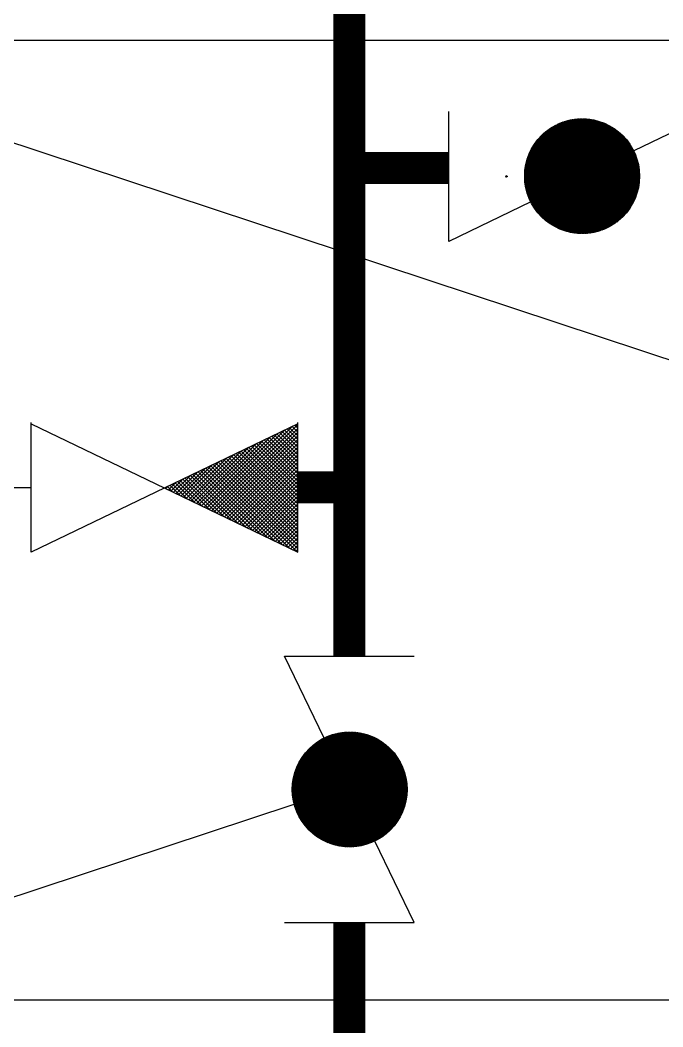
# Model space of a CAD drawing. Extents: x -22909.9 to -22897.8, y -4.7 to 4.1.
# Drawn here: x -22907.7301 to -22907.429, y 0.2019 to 0.6739 of the extents above; entities that cross this region are included whole.
import ezdxf

# ---------------------------------------------------------------- set-up
doc = ezdxf.new("R2010")
doc.units = 0
doc.header["$MEASUREMENT"] = 0
doc.linetypes.add('DASHDOT', pattern=[1, 0.5, -0.25, 0, -0.25])
doc.layers.get('0').update_dxf_attribs({"linetype": 'CONTINUOUS'})
for name, color, linetype in [('CALOR', 1, 'CONTINUOUS'), ('DESCARGA', 5, 'CONTINUOUS'), ('DIB-018', 6, 'CONTINUOUS')]:
    doc.layers.add(name, color=color, linetype=linetype)

# ---------------------------------------------------------------- blocks, each defined once
blk = doc.blocks.new('*X31')
at = {"color": 0}
for p, q in [((-22901.03143, 0.51672), (-22900.99472, 0.55343)), ((-22901.03024, 0.51615), (-22900.9913, 0.55508)), ((-22901.02905, 0.51557), (-22900.98866, 0.55596)), ((-22901.02786, 0.51499), (-22900.98866, 0.55419)), ((-22901.02667, 0.51442), (-22900.98866, 0.55242)), ((-22900.98866, 0.54536), (-22900.99608, 0.55278)), ((-22900.98866, 0.54713), (-22900.99489, 0.55335)), ((-22900.98866, 0.5489), (-22900.99369, 0.55393)), ((-22900.98866, 0.55067), (-22900.9925, 0.5545)), ((-22900.98866, 0.55243), (-22900.99131, 0.55508)), ((-22900.98866, 0.5542), (-22900.99012, 0.55566)), ((-22900.98866, 0.55597), (-22900.98893, 0.55623)), ((-22901.03501, 0.51845), (-22901.00498, 0.54848)), ((-22901.03382, 0.51787), (-22901.00156, 0.55013)), ((-22901.03263, 0.5173), (-22900.99814, 0.55178)), ((-22901.02547, 0.51384), (-22900.98866, 0.55065)), ((-22901.02428, 0.51327), (-22900.98866, 0.54889)), ((-22900.98866, 0.52945), (-22901.00681, 0.5476)), ((-22900.98866, 0.53122), (-22901.00562, 0.54817)), ((-22900.98866, 0.53299), (-22901.00442, 0.54875)), ((-22900.98866, 0.53476), (-22901.00323, 0.54932)), ((-22900.98866, 0.53652), (-22901.00204, 0.5499)), ((-22900.98866, 0.53829), (-22901.00085, 0.55048)), ((-22900.98866, 0.54006), (-22900.99965, 0.55105)), ((-22900.98866, 0.54183), (-22900.99846, 0.55163)), ((-22900.98866, 0.54359), (-22900.99727, 0.5522)), ((-22901.03859, 0.52017), (-22901.01523, 0.54353)), ((-22901.03739, 0.5196), (-22901.01181, 0.54518)), ((-22901.0362, 0.51902), (-22901.00839, 0.54683)), ((-22901.02309, 0.51269), (-22900.98866, 0.54712)), ((-22901.0219, 0.51212), (-22900.98866, 0.54535)), ((-22901.0207, 0.51154), (-22900.98866, 0.54358)), ((-22900.98866, 0.51531), (-22901.01635, 0.54299)), ((-22900.98866, 0.51708), (-22901.01515, 0.54357)), ((-22900.98866, 0.51885), (-22901.01396, 0.54414)), ((-22900.98866, 0.52061), (-22901.01277, 0.54472)), ((-22900.98866, 0.52238), (-22901.01158, 0.54529)), ((-22900.98866, 0.52415), (-22901.01038, 0.54587)), ((-22900.98866, 0.52592), (-22901.00919, 0.54645)), ((-22900.98866, 0.52768), (-22901.008, 0.54702)), ((-22901.04216, 0.5219), (-22901.02548, 0.53858)), ((-22901.04097, 0.52133), (-22901.02207, 0.54023)), ((-22901.03978, 0.52075), (-22901.01865, 0.54188)), ((-22900.98866, 0.50117), (-22901.02588, 0.53839)), ((-22900.98866, 0.50294), (-22901.02469, 0.53896)), ((-22900.98866, 0.5047), (-22901.0235, 0.53954)), ((-22900.98866, 0.50647), (-22901.02231, 0.54011)), ((-22900.98866, 0.50824), (-22901.02111, 0.54069)), ((-22900.98866, 0.51001), (-22901.01992, 0.54127)), ((-22901.01951, 0.51097), (-22900.98866, 0.54181)), ((-22900.98866, 0.51177), (-22901.01873, 0.54184)), ((-22901.01832, 0.51039), (-22900.98866, 0.54005)), ((-22900.98866, 0.51354), (-22901.01754, 0.54242)), ((-22901.01713, 0.50981), (-22900.98866, 0.53828)), ((-22901.04574, 0.52363), (-22901.03574, 0.53363)), ((-22901.04455, 0.52305), (-22901.03232, 0.53528)), ((-22901.04336, 0.52248), (-22901.0289, 0.53693)), ((-22901.00615, 0.50451), (-22901.03542, 0.53378)), ((-22901.00273, 0.50286), (-22901.03423, 0.53436)), ((-22900.99932, 0.50121), (-22901.03304, 0.53493)), ((-22900.9959, 0.49956), (-22901.03184, 0.53551)), ((-22900.99248, 0.49791), (-22901.03065, 0.53609)), ((-22900.98906, 0.49626), (-22901.02946, 0.53666)), ((-22900.98866, 0.49763), (-22901.02827, 0.53724)), ((-22900.98866, 0.4994), (-22901.02707, 0.53781)), ((-22901.01594, 0.50924), (-22900.98866, 0.53651)), ((-22901.01474, 0.50866), (-22900.98866, 0.53474)), ((-22901.04932, 0.52535), (-22901.04599, 0.52868)), ((-22901.04812, 0.52478), (-22901.04257, 0.53033)), ((-22901.04693, 0.5242), (-22901.03916, 0.53198)), ((-22901.0335, 0.51772), (-22901.04496, 0.52918)), ((-22901.03008, 0.51607), (-22901.04377, 0.52975)), ((-22901.02666, 0.51442), (-22901.04257, 0.53033)), ((-22901.02324, 0.51277), (-22901.04138, 0.53091)), ((-22901.01982, 0.51112), (-22901.04019, 0.53148)), ((-22901.01641, 0.50947), (-22901.039, 0.53206)), ((-22901.01299, 0.50781), (-22901.0378, 0.53263)), ((-22901.00957, 0.50616), (-22901.03661, 0.53321)), ((-22901.01355, 0.50809), (-22900.98866, 0.53298)), ((-22901.01236, 0.50751), (-22900.98866, 0.53121)), ((-22901.01117, 0.50694), (-22900.98866, 0.52944)), ((-22901.05059, 0.52597), (-22901.05092, 0.5263)), ((-22901.05051, 0.52593), (-22901.04941, 0.52703)), ((-22901.04717, 0.52432), (-22901.04973, 0.52688)), ((-22901.04375, 0.52267), (-22901.04853, 0.52745)), ((-22901.04033, 0.52102), (-22901.04734, 0.52803)), ((-22901.03691, 0.51937), (-22901.04615, 0.5286)), ((-22901.00997, 0.50636), (-22900.98866, 0.52767)), ((-22901.00878, 0.50578), (-22900.98866, 0.5259)), ((-22901.00759, 0.50521), (-22900.98866, 0.52414)), ((-22901.0064, 0.50463), (-22900.98866, 0.52237)), ((-22901.00521, 0.50406), (-22900.98866, 0.5206)), ((-22901.00401, 0.50348), (-22900.98866, 0.51883)), ((-22901.00282, 0.50291), (-22900.98866, 0.51707)), ((-22901.00163, 0.50233), (-22900.98866, 0.5153)), ((-22901.00044, 0.50176), (-22900.98866, 0.51353)), ((-22900.99925, 0.50118), (-22900.98866, 0.51176)), ((-22900.99805, 0.5006), (-22900.98866, 0.50999)), ((-22900.99686, 0.50003), (-22900.98866, 0.50823)), ((-22900.99567, 0.49945), (-22900.98866, 0.50646)), ((-22900.99448, 0.49888), (-22900.98866, 0.50469)), ((-22900.99328, 0.4983), (-22900.98866, 0.50292)), ((-22900.99209, 0.49773), (-22900.98866, 0.50116)), ((-22900.9909, 0.49715), (-22900.98866, 0.49939)), ((-22900.98971, 0.49658), (-22900.98866, 0.49762))]:
    blk.add_line(p, q, dxfattribs=at)
blk = doc.blocks.new('*X12')
at = {"color": 0}
for p, q in [((6.9702, 4.30635), (6.9977, 4.33386)), ((6.9702, 4.30653), (6.99753, 4.33386)), ((6.9702, 4.3067), (6.99736, 4.33386)), ((6.9702, 4.30688), (6.99718, 4.33386)), ((6.9702, 4.30705), (6.997, 4.33386)), ((6.9702, 4.30723), (6.99682, 4.33386)), ((6.9702, 4.30741), (6.99665, 4.33386)), ((6.9702, 4.30759), (6.99647, 4.33385)), ((6.97021, 4.30601), (6.99805, 4.33385)), ((6.97021, 4.30618), (6.99788, 4.33385)), ((6.97021, 4.30777), (6.99628, 4.33385)), ((6.97021, 4.30796), (6.9961, 4.33384)), ((6.97022, 4.30584), (6.99822, 4.33384)), ((6.97022, 4.30814), (6.99592, 4.33384)), ((6.97023, 4.30567), (6.99839, 4.33383)), ((6.97023, 4.30833), (6.99573, 4.33383)), ((6.97023, 4.3055), (6.99856, 4.33382)), ((6.97024, 4.30851), (6.99554, 4.33382)), ((6.97024, 4.30533), (6.99872, 4.33381)), ((6.97025, 4.3087), (6.99536, 4.33381)), ((6.97025, 4.30517), (6.99889, 4.3338)), ((6.97026, 4.30889), (6.99517, 4.33379)), ((6.97027, 4.305), (6.99905, 4.33379)), ((6.97028, 4.30484), (6.99922, 4.33378)), ((6.97028, 4.30908), (6.99497, 4.33378)), ((6.97029, 4.30468), (6.99938, 4.33377)), ((6.9703, 4.30928), (6.99478, 4.33376)), ((6.97031, 4.30451), (6.99954, 4.33375)), ((6.97031, 4.30947), (6.99459, 4.33374)), ((6.97032, 4.30435), (6.99971, 4.33374)), ((6.97033, 4.30967), (6.99439, 4.33373)), ((6.97034, 4.30419), (6.99987, 4.33372)), ((6.97035, 4.30403), (7.00003, 4.3337)), ((6.97035, 4.30986), (6.99419, 4.3337)), ((6.97037, 4.30387), (7.00019, 4.33369)), ((6.97038, 4.31006), (6.99399, 4.33368)), ((6.97039, 4.30371), (7.00034, 4.33367)), ((6.9704, 4.31026), (6.99379, 4.33366)), ((6.97041, 4.30356), (7.0005, 4.33365)), ((6.97043, 4.3034), (7.00066, 4.33363)), ((6.97043, 4.31047), (6.99359, 4.33363)), ((6.97045, 4.30324), (7.00081, 4.33361)), ((6.97045, 4.31067), (6.99339, 4.3336)), ((6.97047, 4.30309), (7.00097, 4.33358)), ((6.97048, 4.31088), (6.99318, 4.33357)), ((6.9705, 4.30294), (7.00112, 4.33356)), ((6.97051, 4.31109), (6.99297, 4.33354)), ((6.97052, 4.30278), (7.00127, 4.33354)), ((6.97054, 4.30263), (7.00143, 4.33351)), ((6.97055, 4.3113), (6.99276, 4.33351)), ((6.97057, 4.30248), (7.00158, 4.33349)), ((6.97058, 4.31151), (6.99255, 4.33347)), ((6.9706, 4.30233), (7.00173, 4.33346)), ((6.97062, 4.30218), (7.00188, 4.33344)), ((6.97062, 4.31172), (6.99233, 4.33344)), ((6.97065, 4.30203), (7.00203, 4.33341)), ((6.97066, 4.31194), (6.99212, 4.3334)), ((6.97068, 4.30188), (7.00218, 4.33338)), ((6.9707, 4.31216), (6.9919, 4.33335)), ((6.97071, 4.30173), (7.00233, 4.33335)), ((6.97074, 4.30158), (7.00247, 4.33332)), ((6.97075, 4.31238), (6.99168, 4.33331)), ((6.97077, 4.30144), (7.00262, 4.33329)), ((6.9708, 4.30129), (7.00277, 4.33326)), ((6.9708, 4.3126), (6.99145, 4.33326)), ((6.97083, 4.30115), (7.00291, 4.33323)), ((6.97084, 4.31283), (6.99123, 4.33321)), ((6.97086, 4.301), (7.00305, 4.3332)), ((6.97089, 4.30086), (7.0032, 4.33316)), ((6.9709, 4.31306), (6.991, 4.33316)), ((6.97093, 4.30072), (7.00334, 4.33313)), ((6.97095, 4.31329), (6.99077, 4.3331)), ((6.97096, 4.30057), (7.00348, 4.3331)), ((6.971, 4.30043), (7.00363, 4.33306)), ((6.97101, 4.31353), (6.99053, 4.33305)), ((6.97103, 4.30029), (7.00377, 4.33302)), ((6.97107, 4.30015), (7.00391, 4.33299)), ((6.97107, 4.31376), (6.99029, 4.33299)), ((6.97111, 4.30001), (7.00405, 4.33295)), ((6.97114, 4.31401), (6.99005, 4.33292)), ((6.97114, 4.29987), (7.00419, 4.33291)), ((6.97118, 4.29973), (7.00433, 4.33288)), ((6.9712, 4.31425), (6.98981, 4.33285)), ((6.97122, 4.29959), (7.00446, 4.33284)), ((6.97126, 4.29946), (7.0046, 4.3328)), ((6.97127, 4.3145), (6.98956, 4.33278)), ((6.9713, 4.29932), (7.00474, 4.33276)), ((6.97134, 4.29918), (7.00487, 4.33272)), ((6.97135, 4.31475), (6.98931, 4.33271)), ((6.97138, 4.29905), (7.00501, 4.33268)), ((6.97142, 4.29891), (7.00514, 4.33263)), ((6.97143, 4.315), (6.98905, 4.33263)), ((6.97147, 4.29878), (7.00528, 4.33259)), ((6.97151, 4.29865), (7.00541, 4.33255)), ((6.97151, 4.31526), (6.98879, 4.33255)), ((6.97155, 4.29851), (7.00554, 4.3325)), ((6.9716, 4.29838), (7.00568, 4.33246)), ((6.9716, 4.31553), (6.98853, 4.33246)), ((6.97164, 4.29825), (7.00581, 4.33242)), ((6.97169, 4.29812), (7.00594, 4.33237)), ((6.97169, 4.3158), (6.98826, 4.33237)), ((6.97173, 4.29799), (7.00607, 4.33232)), ((6.97178, 4.29785), (7.0062, 4.33228)), ((6.97179, 4.31607), (6.98799, 4.33227)), ((6.97183, 4.29773), (7.00633, 4.33223)), ((6.97187, 4.2976), (7.00646, 4.33218)), ((6.97189, 4.31635), (6.98771, 4.33217)), ((6.97192, 4.29747), (7.00659, 4.33214)), ((6.97197, 4.29734), (7.00672, 4.33209)), ((6.972, 4.31663), (6.98742, 4.33206)), ((6.97202, 4.29721), (7.00685, 4.33204)), ((6.97207, 4.29708), (7.00697, 4.33199)), ((6.97211, 4.31693), (6.98713, 4.33195)), ((6.97212, 4.29696), (7.0071, 4.33194)), ((6.97217, 4.29683), (7.00723, 4.33189)), ((6.97222, 4.29671), (7.00735, 4.33184)), ((6.97223, 4.31722), (6.98683, 4.33183)), ((6.97227, 4.29658), (7.00748, 4.33178)), ((6.97233, 4.29646), (7.0076, 4.33173)), ((6.97236, 4.31753), (6.98653, 4.3317)), ((6.97238, 4.29633), (7.00772, 4.33168)), ((6.97243, 4.29621), (7.00785, 4.33163)), ((6.97249, 4.29609), (7.00797, 4.33157)), ((6.9725, 4.31784), (6.98622, 4.33156)), ((6.97254, 4.29596), (7.00809, 4.33152)), ((6.9726, 4.29584), (7.00821, 4.33146)), ((6.97264, 4.31816), (6.9859, 4.33142)), ((6.97265, 4.29572), (7.00834, 4.33141)), ((6.97271, 4.2956), (7.00846, 4.33135)), ((6.97276, 4.29548), (7.00858, 4.33129)), ((6.9728, 4.31849), (6.98556, 4.33126)), ((6.97282, 4.29536), (7.0087, 4.33124)), ((6.97288, 4.29524), (7.00882, 4.33118)), ((6.97293, 4.29512), (7.00894, 4.33112)), ((6.97296, 4.31884), (6.98522, 4.3311)), ((6.97299, 4.295), (7.00905, 4.33106)), ((6.97305, 4.29489), (7.00917, 4.33101)), ((6.97311, 4.29477), (7.00929, 4.33095)), ((6.97314, 4.31919), (6.98487, 4.33092)), ((6.97317, 4.29465), (7.00941, 4.33089)), ((6.97323, 4.29453), (7.00952, 4.33083)), ((6.97329, 4.29442), (7.00964, 4.33077)), ((6.97333, 4.31956), (6.9845, 4.33073)), ((6.97335, 4.2943), (7.00975, 4.3307)), ((6.97342, 4.29419), (7.00987, 4.33064)), ((6.97348, 4.29407), (7.00998, 4.33058)), ((6.97354, 4.29396), (7.0101, 4.33052)), ((6.97354, 4.31994), (6.98411, 4.33052)), ((6.9736, 4.29384), (7.01021, 4.33045)), ((6.97367, 4.29373), (7.01033, 4.33039)), ((6.97373, 4.29362), (7.01044, 4.33033)), ((6.97377, 4.32035), (6.98371, 4.33029)), ((6.97379, 4.29351), (7.01055, 4.33026)), ((6.97386, 4.29339), (7.01066, 4.3302)), ((6.97392, 4.29328), (7.01077, 4.33013)), ((6.97399, 4.29317), (7.01089, 4.33007)), ((6.97402, 4.32078), (6.98328, 4.33004)), ((6.97406, 4.29306), (7.011, 4.33)), ((6.97412, 4.29295), (7.01111, 4.32993)), ((6.97419, 4.29284), (7.01122, 4.32987)), ((6.97426, 4.29273), (7.01132, 4.3298)), ((6.9743, 4.32123), (6.98283, 4.32976)), ((6.97433, 4.29262), (7.01143, 4.32973)), ((6.97439, 4.29252), (7.01154, 4.32966)), ((6.97446, 4.29241), (7.01165, 4.32959)), ((6.97453, 4.2923), (7.01176, 4.32952)), ((6.9746, 4.29219), (7.01186, 4.32945)), ((6.97461, 4.32172), (6.98233, 4.32945)), ((6.97467, 4.29209), (7.01197, 4.32938)), ((6.97474, 4.29198), (7.01208, 4.32931)), ((6.97482, 4.29188), (7.01218, 4.32924)), ((6.97489, 4.29177), (7.01229, 4.32917)), ((6.97496, 4.29167), (7.01239, 4.3291)), ((6.97498, 4.32227), (6.98179, 4.32908)), ((6.97503, 4.29156), (7.0125, 4.32903)), ((6.9751, 4.29146), (7.0126, 4.32895)), ((6.97518, 4.29135), (7.0127, 4.32888)), ((6.97525, 4.29125), (7.01281, 4.32881)), ((6.97532, 4.29115), (7.01291, 4.32873)), ((6.9754, 4.29105), (7.01301, 4.32866)), ((6.97542, 4.32288), (6.98117, 4.32864)), ((6.97547, 4.29094), (7.01311, 4.32858)), ((6.97555, 4.29084), (7.01322, 4.32851)), ((6.97563, 4.29074), (7.01332, 4.32843)), ((6.9757, 4.29064), (7.01342, 4.32836)), ((6.97578, 4.29054), (7.01352, 4.32828)), ((6.97586, 4.29044), (7.01362, 4.3282)), ((6.97593, 4.29034), (7.01372, 4.32812)), ((6.97598, 4.32362), (6.98043, 4.32808)), ((6.97601, 4.29024), (7.01381, 4.32805)), ((6.97609, 4.29014), (7.01391, 4.32797)), ((6.97617, 4.29005), (7.01401, 4.32789)), ((6.97625, 4.28995), (7.01411, 4.32781)), ((6.97633, 4.28985), (7.01421, 4.32773)), ((6.97641, 4.28975), (7.0143, 4.32765)), ((6.97649, 4.28966), (7.0144, 4.32757)), ((6.97657, 4.28956), (7.01449, 4.32749)), ((6.97665, 4.28947), (7.01459, 4.32741)), ((6.97673, 4.28937), (7.01469, 4.32733)), ((6.97681, 4.28928), (7.01478, 4.32724)), ((6.97685, 4.32467), (6.97939, 4.32721)), ((6.9769, 4.28918), (7.01487, 4.32716)), ((6.97698, 4.28909), (7.01497, 4.32708)), ((6.97706, 4.289), (7.01506, 4.327)), ((6.97715, 4.2889), (7.01515, 4.32691)), ((6.97723, 4.28881), (7.01525, 4.32683)), ((6.97731, 4.28872), (7.01534, 4.32674)), ((6.9774, 4.28863), (7.01543, 4.32666)), ((6.97748, 4.28853), (7.01552, 4.32657)), ((6.97757, 4.28844), (7.01561, 4.32649)), ((6.97766, 4.28835), (7.0157, 4.3264)), ((6.97774, 4.28826), (7.01579, 4.32631)), ((6.97783, 4.28817), (7.01588, 4.32623)), ((6.97792, 4.28808), (7.01597, 4.32614)), ((6.97801, 4.28799), (7.01606, 4.32605)), ((6.97809, 4.28791), (7.01615, 4.32596)), ((6.97818, 4.28782), (7.01624, 4.32587)), ((6.97827, 4.28773), (7.01633, 4.32579)), ((6.97836, 4.28764), (7.01641, 4.3257)), ((6.97845, 4.28756), (7.0165, 4.32561)), ((6.97854, 4.28747), (7.01659, 4.32552)), ((6.97863, 4.28738), (7.01667, 4.32542)), ((6.97872, 4.2873), (7.01676, 4.32533)), ((6.97881, 4.28721), (7.01684, 4.32524)), ((6.97891, 4.28713), (7.01693, 4.32515)), ((6.979, 4.28704), (7.01701, 4.32506)), ((6.97909, 4.28696), (7.0171, 4.32497)), ((6.97919, 4.28688), (7.01718, 4.32487)), ((6.97928, 4.28679), (7.01726, 4.32478)), ((6.97937, 4.28671), (7.01735, 4.32468)), ((6.97947, 4.28663), (7.01743, 4.32459)), ((6.97956, 4.28655), (7.01751, 4.3245)), ((6.97966, 4.28646), (7.01759, 4.3244)), ((6.97975, 4.28638), (7.01767, 4.3243)), ((6.97985, 4.2863), (7.01775, 4.32421)), ((6.97995, 4.28622), (7.01783, 4.32411)), ((6.98004, 4.28614), (7.01791, 4.32401)), ((6.98014, 4.28606), (7.01799, 4.32392)), ((6.98024, 4.28598), (7.01807, 4.32382)), ((6.98034, 4.28591), (7.01815, 4.32372)), ((6.98043, 4.28583), (7.01823, 4.32362)), ((6.98053, 4.28575), (7.01831, 4.32352)), ((6.98063, 4.28567), (7.01838, 4.32342)), ((6.98073, 4.2856), (7.01846, 4.32332)), ((6.98083, 4.28552), (7.01854, 4.32322)), ((6.98093, 4.28544), (7.01861, 4.32312)), ((6.98103, 4.28537), (7.01869, 4.32302)), ((6.98114, 4.28529), (7.01877, 4.32292)), ((6.98124, 4.28522), (7.01884, 4.32282)), ((6.98134, 4.28514), (7.01891, 4.32272)), ((6.98144, 4.28507), (7.01899, 4.32261)), ((6.98155, 4.285), (7.01906, 4.32251)), ((6.98165, 4.28492), (7.01914, 4.32241)), ((6.98175, 4.28485), (7.01921, 4.3223)), ((6.98186, 4.28478), (7.01928, 4.3222)), ((6.98196, 4.28471), (7.01935, 4.32209)), ((6.98207, 4.28463), (7.01942, 4.32199)), ((6.98218, 4.28456), (7.01949, 4.32188)), ((6.98228, 4.28449), (7.01956, 4.32178)), ((6.98239, 4.28442), (7.01963, 4.32167)), ((6.9825, 4.28435), (7.0197, 4.32156)), ((6.9826, 4.28428), (7.01977, 4.32145)), ((6.98271, 4.28421), (7.01984, 4.32135)), ((6.98282, 4.28415), (7.01991, 4.32124)), ((6.98293, 4.28408), (7.01998, 4.32113)), ((6.98304, 4.28401), (7.02005, 4.32102)), ((6.98315, 4.28394), (7.02011, 4.32091)), ((6.98326, 4.28388), (7.02018, 4.3208)), ((6.98337, 4.28381), (7.02025, 4.32069)), ((6.98348, 4.28375), (7.02031, 4.32058)), ((6.98359, 4.28368), (7.02038, 4.32047)), ((6.9837, 4.28362), (7.02044, 4.32035)), ((6.98382, 4.28355), (7.02051, 4.32024)), ((6.98393, 4.28349), (7.02057, 4.32013)), ((6.98404, 4.28342), (7.02063, 4.32001)), ((6.98416, 4.28336), (7.0207, 4.3199)), ((6.98427, 4.2833), (7.02076, 4.31979)), ((6.98439, 4.28324), (7.02082, 4.31967)), ((6.9845, 4.28318), (7.02088, 4.31956)), ((6.98462, 4.28312), (7.02094, 4.31944)), ((6.98473, 4.28305), (7.021, 4.31932)), ((6.98485, 4.28299), (7.02106, 4.31921)), ((6.98497, 4.28293), (7.02112, 4.31909)), ((6.98508, 4.28288), (7.02118, 4.31897)), ((6.9852, 4.28282), (7.02124, 4.31885)), ((6.98532, 4.28276), (7.0213, 4.31874)), ((6.98544, 4.2827), (7.02136, 4.31862)), ((6.98556, 4.28264), (7.02141, 4.3185)), ((6.98568, 4.28259), (7.02147, 4.31838)), ((6.9858, 4.28253), (7.02153, 4.31826)), ((6.98592, 4.28248), (7.02158, 4.31814)), ((6.98604, 4.28242), (7.02164, 4.31801)), ((6.98617, 4.28237), (7.02169, 4.31789)), ((6.98629, 4.28231), (7.02175, 4.31777)), ((6.98641, 4.28226), (7.0218, 4.31765)), ((6.98653, 4.2822), (7.02185, 4.31752)), ((6.98666, 4.28215), (7.02191, 4.3174)), ((6.98678, 4.2821), (7.02196, 4.31727)), ((6.98691, 4.28205), (7.02201, 4.31715)), ((6.98703, 4.282), (7.02206, 4.31702)), ((6.98716, 4.28195), (7.02211, 4.3169)), ((6.98729, 4.2819), (7.02216, 4.31677)), ((6.98741, 4.28185), (7.02221, 4.31664)), ((6.98754, 4.2818), (7.02226, 4.31651)), ((6.98767, 4.28175), (7.02231, 4.31639)), ((6.9878, 4.2817), (7.02236, 4.31626)), ((6.98793, 4.28165), (7.0224, 4.31613)), ((6.98806, 4.28161), (7.02245, 4.316)), ((6.98819, 4.28156), (7.0225, 4.31587)), ((6.98832, 4.28152), (7.02254, 4.31574)), ((6.98845, 4.28147), (7.02259, 4.3156)), ((6.98858, 4.28143), (7.02263, 4.31547)), ((6.98872, 4.28138), (7.02267, 4.31534)), ((6.98885, 4.28134), (7.02272, 4.31521)), ((6.98898, 4.2813), (7.02276, 4.31507)), ((6.98912, 4.28125), (7.0228, 4.31494)), ((6.98925, 4.28121), (7.02284, 4.3148)), ((6.98939, 4.28117), (7.02289, 4.31467)), ((6.98953, 4.28113), (7.02293, 4.31453)), ((6.98966, 4.28109), (7.02297, 4.31439)), ((6.9898, 4.28105), (7.02301, 4.31426)), ((6.98994, 4.28101), (7.02304, 4.31412)), ((6.99008, 4.28098), (7.02308, 4.31398)), ((6.99022, 4.28094), (7.02312, 4.31384)), ((6.99036, 4.2809), (7.02316, 4.3137)), ((6.9905, 4.28087), (7.02319, 4.31356)), ((6.99064, 4.28083), (7.02323, 4.31342)), ((6.99078, 4.2808), (7.02326, 4.31328)), ((6.99092, 4.28076), (7.0233, 4.31313)), ((6.99107, 4.28073), (7.02333, 4.31299)), ((6.99121, 4.2807), (7.02336, 4.31285)), ((6.99136, 4.28066), (7.02339, 4.3127)), ((6.9915, 4.28063), (7.02343, 4.31256)), ((6.99165, 4.2806), (7.02346, 4.31241)), ((6.9918, 4.28057), (7.02349, 4.31226)), ((6.99194, 4.28054), (7.02352, 4.31211)), ((6.99209, 4.28051), (7.02354, 4.31197)), ((6.99224, 4.28049), (7.02357, 4.31182)), ((6.99239, 4.28046), (7.0236, 4.31167)), ((6.99254, 4.28043), (7.02363, 4.31152)), ((6.99269, 4.28041), (7.02365, 4.31137)), ((6.99284, 4.28038), (7.02368, 4.31121)), ((6.993, 4.28036), (7.0237, 4.31106)), ((6.99315, 4.28033), (7.02372, 4.31091)), ((6.9933, 4.28031), (7.02375, 4.31075)), ((6.99346, 4.28029), (7.02377, 4.3106)), ((6.99361, 4.28027), (7.02379, 4.31044)), ((6.99377, 4.28025), (7.02381, 4.31029)), ((6.99393, 4.28023), (7.02383, 4.31013)), ((6.99409, 4.28021), (7.02385, 4.30997)), ((6.99425, 4.28019), (7.02386, 4.30981)), ((6.99441, 4.28018), (7.02388, 4.30965)), ((6.99457, 4.28016), (7.0239, 4.30949)), ((6.99473, 4.28015), (7.02391, 4.30933)), ((6.99489, 4.28013), (7.02392, 4.30916)), ((6.99506, 4.28012), (7.02394, 4.309)), ((6.99522, 4.28011), (7.02395, 4.30884)), ((6.99539, 4.2801), (7.02396, 4.30867)), ((6.99555, 4.28009), (7.02397, 4.3085)), ((6.99572, 4.28008), (7.02398, 4.30834)), ((6.99589, 4.28007), (7.02399, 4.30817)), ((6.99606, 4.28006), (7.024, 4.308)), ((6.99623, 4.28006), (7.024, 4.30783)), ((6.9964, 4.28005), (7.02401, 4.30766)), ((6.99657, 4.28005), (7.02401, 4.30748)), ((6.99675, 4.28004), (7.02401, 4.30731)), ((6.99692, 4.28004), (7.02401, 4.30713)), ((6.9971, 4.28004), (7.02402, 4.30696)), ((6.99728, 4.28004), (7.02401, 4.30678)), ((6.99746, 4.28004), (7.02401, 4.3066)), ((6.99764, 4.28005), (7.02401, 4.30642)), ((6.99782, 4.28005), (7.02401, 4.30624)), ((6.998, 4.28006), (7.024, 4.30606)), ((6.99818, 4.28006), (7.02399, 4.30588)), ((6.99837, 4.28007), (7.02399, 4.30569)), ((6.99855, 4.28008), (7.02398, 4.3055)), ((6.99874, 4.28009), (7.02397, 4.30532)), ((6.99893, 4.2801), (7.02395, 4.30513)), ((6.99912, 4.28012), (7.02394, 4.30494)), ((6.99931, 4.28013), (7.02392, 4.30475)), ((6.9995, 4.28015), (7.02391, 4.30455)), ((6.9997, 4.28017), (7.02389, 4.30436)), ((6.9999, 4.28019), (7.02387, 4.30416)), ((7.00009, 4.28021), (7.02385, 4.30396)), ((7.00029, 4.28023), (7.02383, 4.30376)), ((7.0005, 4.28026), (7.0238, 4.30356)), ((7.0007, 4.28028), (7.02377, 4.30336)), ((7.0009, 4.28031), (7.02375, 4.30315)), ((7.00111, 4.28034), (7.02372, 4.30295)), ((7.00132, 4.28037), (7.02368, 4.30274)), ((7.00153, 4.28041), (7.02365, 4.30253)), ((7.00175, 4.28044), (7.02361, 4.30231)), ((7.00196, 4.28048), (7.02357, 4.3021)), ((7.00218, 4.28052), (7.02353, 4.30188)), ((7.0024, 4.28057), (7.02349, 4.30166)), ((7.00262, 4.28061), (7.02344, 4.30144)), ((7.00285, 4.28066), (7.0234, 4.30121)), ((7.00307, 4.28071), (7.02335, 4.30098)), ((7.0033, 4.28077), (7.02329, 4.30075)), ((7.00354, 4.28082), (7.02324, 4.30052)), ((7.00377, 4.28088), (7.02318, 4.30029)), ((7.00401, 4.28094), (7.02311, 4.30005)), ((7.00425, 4.28101), (7.02305, 4.2998)), ((7.0045, 4.28108), (7.02298, 4.29956)), ((7.00475, 4.28115), (7.02291, 4.29931)), ((7.005, 4.28123), (7.02283, 4.29906)), ((7.00526, 4.28131), (7.02275, 4.2988)), ((7.00552, 4.28139), (7.02267, 4.29854)), ((7.00579, 4.28148), (7.02258, 4.29827)), ((7.00606, 4.28157), (7.02248, 4.298)), ((7.00633, 4.28167), (7.02238, 4.29772)), ((7.00661, 4.28178), (7.02228, 4.29744)), ((7.0069, 4.28189), (7.02217, 4.29716)), ((7.00719, 4.282), (7.02205, 4.29686)), ((7.00749, 4.28213), (7.02193, 4.29656)), ((7.0078, 4.28226), (7.0218, 4.29625)), ((7.00812, 4.2824), (7.02166, 4.29594)), ((7.00844, 4.28255), (7.02151, 4.29561)), ((7.00878, 4.28271), (7.02135, 4.29528)), ((7.00913, 4.28288), (7.02118, 4.29493)), ((7.00949, 4.28306), (7.021, 4.29457)), ((7.00986, 4.28326), (7.0208, 4.2942)), ((7.01025, 4.28347), (7.02059, 4.2938)), ((7.01067, 4.28371), (7.02035, 4.29339)), ((7.0111, 4.28397), (7.02009, 4.29295)), ((7.01157, 4.28426), (7.0198, 4.29248)), ((7.01208, 4.2846), (7.01946, 4.29197)), ((7.01265, 4.28499), (7.01907, 4.29141)), ((7.01331, 4.28547), (7.01859, 4.29075)), ((7.01413, 4.28611), (7.01795, 4.28993)), ((7.01559, 4.28739), (7.01666, 4.28847))]:
    blk.add_line(p, q, dxfattribs=at)
blk = doc.blocks.new('*X22')
at = {"color": 0}
for p, q in [((3.27251, 2.93699), (3.29999, 2.96447)), ((3.27251, 2.93716), (3.29982, 2.96447)), ((3.27251, 2.93734), (3.29964, 2.96447)), ((3.27251, 2.93751), (3.29947, 2.96447)), ((3.27251, 2.93769), (3.29929, 2.96447)), ((3.27251, 2.93787), (3.29911, 2.96447)), ((3.27251, 2.93805), (3.29893, 2.96447)), ((3.27251, 2.93823), (3.29875, 2.96447)), ((3.27252, 2.93665), (3.30033, 2.96446)), ((3.27252, 2.93682), (3.30016, 2.96446)), ((3.27252, 2.93841), (3.29857, 2.96446)), ((3.27253, 2.93859), (3.29839, 2.96446)), ((3.27253, 2.93631), (3.30067, 2.96445)), ((3.27253, 2.93648), (3.30051, 2.96445)), ((3.27253, 2.93878), (3.2982, 2.96445)), ((3.27254, 2.93614), (3.30084, 2.96444)), ((3.27254, 2.93896), (3.29802, 2.96444)), ((3.27255, 2.93597), (3.30101, 2.96443)), ((3.27255, 2.93915), (3.29783, 2.96443)), ((3.27256, 2.9358), (3.30118, 2.96442)), ((3.27256, 2.93934), (3.29764, 2.96442)), ((3.27257, 2.93564), (3.30134, 2.96441)), ((3.27258, 2.93953), (3.29745, 2.9644)), ((3.27259, 2.93547), (3.30151, 2.96439)), ((3.27259, 2.93972), (3.29726, 2.96439)), ((3.2726, 2.93531), (3.30167, 2.96438)), ((3.27261, 2.93515), (3.30183, 2.96437)), ((3.27261, 2.93991), (3.29707, 2.96437)), ((3.27263, 2.93499), (3.30199, 2.96435)), ((3.27263, 2.94011), (3.29687, 2.96435)), ((3.27265, 2.93483), (3.30216, 2.96433)), ((3.27265, 2.94031), (3.29668, 2.96433)), ((3.27266, 2.93467), (3.30232, 2.96432)), ((3.27267, 2.9405), (3.29648, 2.96431)), ((3.27268, 2.93451), (3.30247, 2.9643)), ((3.27269, 2.9407), (3.29628, 2.96429)), ((3.2727, 2.93435), (3.30263, 2.96428)), ((3.27271, 2.9409), (3.29608, 2.96427)), ((3.27272, 2.93419), (3.30279, 2.96426)), ((3.27274, 2.93403), (3.30295, 2.96424)), ((3.27274, 2.94111), (3.29587, 2.96424)), ((3.27276, 2.93388), (3.3031, 2.96422)), ((3.27277, 2.94131), (3.29567, 2.96421)), ((3.27278, 2.93372), (3.30326, 2.9642)), ((3.2728, 2.93357), (3.30341, 2.96418)), ((3.2728, 2.94152), (3.29546, 2.96418)), ((3.27283, 2.93342), (3.30356, 2.96415)), ((3.27283, 2.94173), (3.29525, 2.96415)), ((3.27285, 2.93326), (3.30372, 2.96413)), ((3.27286, 2.94194), (3.29504, 2.96412)), ((3.27288, 2.93311), (3.30387, 2.9641)), ((3.2729, 2.93296), (3.30402, 2.96408)), ((3.2729, 2.94215), (3.29483, 2.96408)), ((3.27293, 2.93281), (3.30417, 2.96405)), ((3.27294, 2.94236), (3.29462, 2.96404)), ((3.27296, 2.93266), (3.30432, 2.96402)), ((3.27298, 2.93251), (3.30447, 2.964)), ((3.27298, 2.94258), (3.2944, 2.964)), ((3.27301, 2.93236), (3.30462, 2.96397)), ((3.27302, 2.9428), (3.29418, 2.96396)), ((3.27304, 2.93222), (3.30476, 2.96394)), ((3.27306, 2.94302), (3.29396, 2.96392)), ((3.27307, 2.93207), (3.30491, 2.96391)), ((3.2731, 2.93192), (3.30506, 2.96388)), ((3.27311, 2.94325), (3.29373, 2.96387)), ((3.27313, 2.93178), (3.3052, 2.96385)), ((3.27316, 2.94347), (3.29351, 2.96382)), ((3.27317, 2.93163), (3.30535, 2.96381)), ((3.2732, 2.93149), (3.30549, 2.96378)), ((3.27321, 2.9437), (3.29328, 2.96377)), ((3.27323, 2.93135), (3.30563, 2.96375)), ((3.27327, 2.9312), (3.30578, 2.96371)), ((3.27327, 2.94394), (3.29304, 2.96371)), ((3.2733, 2.93106), (3.30592, 2.96368)), ((3.27333, 2.94417), (3.29281, 2.96365)), ((3.27334, 2.93092), (3.30606, 2.96364)), ((3.27337, 2.93078), (3.3062, 2.96361)), ((3.27339, 2.94441), (3.29257, 2.96359)), ((3.27341, 2.93064), (3.30634, 2.96357)), ((3.27345, 2.9305), (3.30648, 2.96353)), ((3.27346, 2.94465), (3.29233, 2.96353)), ((3.27349, 2.93036), (3.30662, 2.96349)), ((3.27352, 2.9449), (3.29209, 2.96346)), ((3.27353, 2.93023), (3.30676, 2.96345)), ((3.27356, 2.93009), (3.30689, 2.96342)), ((3.27359, 2.94514), (3.29184, 2.96339)), ((3.2736, 2.92995), (3.30703, 2.96338)), ((3.27365, 2.92981), (3.30717, 2.96333)), ((3.27367, 2.9454), (3.29158, 2.96331)), ((3.27369, 2.92968), (3.3073, 2.96329)), ((3.27373, 2.92954), (3.30744, 2.96325)), ((3.27375, 2.94565), (3.29133, 2.96323)), ((3.27377, 2.92941), (3.30757, 2.96321)), ((3.27381, 2.92928), (3.3077, 2.96317)), ((3.27383, 2.94591), (3.29107, 2.96315)), ((3.27386, 2.92914), (3.30784, 2.96312)), ((3.2739, 2.92901), (3.30797, 2.96308)), ((3.27392, 2.94618), (3.2908, 2.96306)), ((3.27395, 2.92888), (3.3081, 2.96303)), ((3.27399, 2.92875), (3.30823, 2.96299)), ((3.27401, 2.94645), (3.29053, 2.96297)), ((3.27404, 2.92862), (3.30836, 2.96294)), ((3.27408, 2.92849), (3.3085, 2.9629)), ((3.27411, 2.94672), (3.29026, 2.96287)), ((3.27413, 2.92836), (3.30863, 2.96285)), ((3.27418, 2.92823), (3.30875, 2.9628)), ((3.27421, 2.947), (3.28998, 2.96277)), ((3.27423, 2.9281), (3.30888, 2.96275)), ((3.27427, 2.92797), (3.30901, 2.96271)), ((3.27432, 2.92784), (3.30914, 2.96266)), ((3.27432, 2.94729), (3.28969, 2.96266)), ((3.27437, 2.92771), (3.30927, 2.96261)), ((3.27442, 2.92759), (3.30939, 2.96256)), ((3.27444, 2.94758), (3.2894, 2.96254)), ((3.27447, 2.92746), (3.30952, 2.96251)), ((3.27453, 2.92734), (3.30964, 2.96246)), ((3.27456, 2.94788), (3.2891, 2.96242)), ((3.27458, 2.92721), (3.30977, 2.9624)), ((3.27463, 2.92709), (3.30989, 2.96235)), ((3.27468, 2.92696), (3.31002, 2.9623)), ((3.27469, 2.94818), (3.2888, 2.96229)), ((3.27474, 2.92684), (3.31014, 2.96224)), ((3.27479, 2.92672), (3.31026, 2.96219)), ((3.27483, 2.9485), (3.28848, 2.96215)), ((3.27484, 2.92659), (3.31039, 2.96214)), ((3.2749, 2.92647), (3.31051, 2.96208)), ((3.27495, 2.92635), (3.31063, 2.96203)), ((3.27497, 2.94882), (3.28816, 2.96201)), ((3.27501, 2.92623), (3.31075, 2.96197)), ((3.27507, 2.92611), (3.31087, 2.96191)), ((3.27512, 2.92599), (3.31099, 2.96186)), ((3.27513, 2.94915), (3.28783, 2.96185)), ((3.27518, 2.92587), (3.31111, 2.9618)), ((3.27524, 2.92575), (3.31123, 2.96174)), ((3.27529, 2.9495), (3.28749, 2.96169)), ((3.2753, 2.92563), (3.31135, 2.96168)), ((3.27535, 2.92551), (3.31147, 2.96163)), ((3.27541, 2.9254), (3.31158, 2.96157)), ((3.27547, 2.92528), (3.3117, 2.96151)), ((3.27547, 2.94985), (3.28713, 2.96151)), ((3.27553, 2.92516), (3.31182, 2.96145)), ((3.27559, 2.92505), (3.31193, 2.96139)), ((3.27566, 2.92493), (3.31205, 2.96132)), ((3.27567, 2.95022), (3.28676, 2.96131)), ((3.27572, 2.92482), (3.31216, 2.96126)), ((3.27578, 2.9247), (3.31228, 2.9612)), ((3.27584, 2.92459), (3.31239, 2.96114)), ((3.27588, 2.95061), (3.28637, 2.9611)), ((3.2759, 2.92447), (3.31251, 2.96108)), ((3.27597, 2.92436), (3.31262, 2.96101)), ((3.27603, 2.92425), (3.31273, 2.96095)), ((3.2761, 2.92413), (3.31285, 2.96088)), ((3.27611, 2.95102), (3.28596, 2.96087)), ((3.27616, 2.92402), (3.31296, 2.96082)), ((3.27623, 2.92391), (3.31307, 2.96075)), ((3.27629, 2.9238), (3.31318, 2.96069)), ((3.27636, 2.92369), (3.31329, 2.96062)), ((3.27636, 2.95145), (3.28553, 2.96062)), ((3.27643, 2.92358), (3.3134, 2.96056)), ((3.27649, 2.92347), (3.31351, 2.96049)), ((3.27656, 2.92336), (3.31362, 2.96042)), ((3.27663, 2.92325), (3.31373, 2.96035)), ((3.27665, 2.95191), (3.28507, 2.96033)), ((3.2767, 2.92314), (3.31384, 2.96028)), ((3.27677, 2.92303), (3.31395, 2.96022)), ((3.27683, 2.92293), (3.31405, 2.96015)), ((3.2769, 2.92282), (3.31416, 2.96008)), ((3.27697, 2.92271), (3.31427, 2.96001)), ((3.27697, 2.95241), (3.28457, 2.96001)), ((3.27704, 2.92261), (3.31437, 2.95994)), ((3.27712, 2.9225), (3.31448, 2.95986)), ((3.27719, 2.9224), (3.31458, 2.95979)), ((3.27726, 2.92229), (3.31469, 2.95972)), ((3.27733, 2.92219), (3.31479, 2.95965)), ((3.27734, 2.95296), (3.28402, 2.95964)), ((3.2774, 2.92208), (3.3149, 2.95958)), ((3.27748, 2.92198), (3.315, 2.9595)), ((3.27755, 2.92188), (3.3151, 2.95943)), ((3.27763, 2.92177), (3.31521, 2.95935)), ((3.2777, 2.92167), (3.31531, 2.95928)), ((3.27777, 2.92157), (3.31541, 2.95921)), ((3.27779, 2.95359), (3.28339, 2.95919)), ((3.27785, 2.92147), (3.31551, 2.95913)), ((3.27793, 2.92137), (3.31561, 2.95905)), ((3.278, 2.92127), (3.31571, 2.95898)), ((3.27808, 2.92117), (3.31581, 2.9589)), ((3.27816, 2.92107), (3.31591, 2.95882)), ((3.27823, 2.92097), (3.31601, 2.95875)), ((3.27831, 2.92087), (3.31611, 2.95867)), ((3.27838, 2.95435), (3.28263, 2.9586)), ((3.27839, 2.92077), (3.31621, 2.95859)), ((3.27847, 2.92067), (3.31631, 2.95851)), ((3.27855, 2.92057), (3.31641, 2.95843)), ((3.27863, 2.92048), (3.3165, 2.95835)), ((3.27871, 2.92038), (3.3166, 2.95827)), ((3.27879, 2.92028), (3.3167, 2.95819)), ((3.27887, 2.92019), (3.31679, 2.95811)), ((3.27895, 2.92009), (3.31689, 2.95803)), ((3.27903, 2.92), (3.31698, 2.95795)), ((3.27911, 2.9199), (3.31708, 2.95787)), ((3.2792, 2.91981), (3.31717, 2.95779)), ((3.27928, 2.91971), (3.31727, 2.9577)), ((3.27934, 2.95549), (3.28149, 2.95764)), ((3.27936, 2.91962), (3.31736, 2.95762)), ((3.27945, 2.91953), (3.31745, 2.95754)), ((3.27953, 2.91943), (3.31755, 2.95745)), ((3.27961, 2.91934), (3.31764, 2.95737)), ((3.2797, 2.91925), (3.31773, 2.95728)), ((3.27978, 2.91916), (3.31782, 2.9572)), ((3.27987, 2.91907), (3.31791, 2.95711)), ((3.27996, 2.91898), (3.318, 2.95702)), ((3.28004, 2.91889), (3.31809, 2.95694)), ((3.28013, 2.9188), (3.31818, 2.95685)), ((3.28022, 2.91871), (3.31827, 2.95676)), ((3.2803, 2.91862), (3.31836, 2.95668)), ((3.28039, 2.91853), (3.31845, 2.95659)), ((3.28048, 2.91844), (3.31854, 2.9565)), ((3.28057, 2.91835), (3.31863, 2.95641)), ((3.28066, 2.91827), (3.31871, 2.95632)), ((3.28075, 2.91818), (3.3188, 2.95623)), ((3.28084, 2.91809), (3.31889, 2.95614)), ((3.28093, 2.91801), (3.31897, 2.95605)), ((3.28102, 2.91792), (3.31906, 2.95596)), ((3.28111, 2.91784), (3.31914, 2.95587)), ((3.28121, 2.91775), (3.31923, 2.95578)), ((3.2813, 2.91767), (3.31931, 2.95568)), ((3.28139, 2.91758), (3.3194, 2.95559)), ((3.28148, 2.9175), (3.31948, 2.9555)), ((3.28158, 2.91742), (3.31956, 2.9554)), ((3.28167, 2.91733), (3.31965, 2.95531)), ((3.28177, 2.91725), (3.31973, 2.95522)), ((3.28186, 2.91717), (3.31981, 2.95512)), ((3.28196, 2.91709), (3.31989, 2.95503)), ((3.28205, 2.91701), (3.31997, 2.95493)), ((3.28215, 2.91693), (3.32005, 2.95483)), ((3.28224, 2.91685), (3.32013, 2.95474)), ((3.28234, 2.91677), (3.32021, 2.95464)), ((3.28244, 2.91669), (3.32029, 2.95454)), ((3.28254, 2.91661), (3.32037, 2.95445)), ((3.28263, 2.91653), (3.32045, 2.95435)), ((3.28273, 2.91645), (3.32053, 2.95425)), ((3.28283, 2.91637), (3.32061, 2.95415)), ((3.28293, 2.9163), (3.32069, 2.95405)), ((3.28303, 2.91622), (3.32076, 2.95395)), ((3.28313, 2.91614), (3.32084, 2.95385)), ((3.28323, 2.91607), (3.32091, 2.95375)), ((3.28333, 2.91599), (3.32099, 2.95365)), ((3.28343, 2.91591), (3.32107, 2.95355)), ((3.28354, 2.91584), (3.32114, 2.95345)), ((3.28364, 2.91577), (3.32122, 2.95334)), ((3.28374, 2.91569), (3.32129, 2.95324)), ((3.28384, 2.91562), (3.32136, 2.95314)), ((3.28395, 2.91554), (3.32144, 2.95303)), ((3.28405, 2.91547), (3.32151, 2.95293)), ((3.28416, 2.9154), (3.32158, 2.95282)), ((3.28426, 2.91533), (3.32165, 2.95272)), ((3.28437, 2.91526), (3.32172, 2.95261)), ((3.28447, 2.91519), (3.3218, 2.95251)), ((3.28458, 2.91511), (3.32187, 2.9524)), ((3.28468, 2.91504), (3.32194, 2.9523)), ((3.28479, 2.91497), (3.32201, 2.95219)), ((3.2849, 2.91491), (3.32207, 2.95208)), ((3.28501, 2.91484), (3.32214, 2.95197)), ((3.28512, 2.91477), (3.32221, 2.95186)), ((3.28522, 2.9147), (3.32228, 2.95176)), ((3.28533, 2.91463), (3.32235, 2.95165)), ((3.28544, 2.91457), (3.32241, 2.95154)), ((3.28555, 2.9145), (3.32248, 2.95143)), ((3.28566, 2.91443), (3.32255, 2.95132)), ((3.28578, 2.91437), (3.32261, 2.9512)), ((3.28589, 2.9143), (3.32268, 2.95109)), ((3.286, 2.91424), (3.32274, 2.95098)), ((3.28611, 2.91417), (3.32281, 2.95087)), ((3.28622, 2.91411), (3.32287, 2.95076)), ((3.28634, 2.91405), (3.32293, 2.95064)), ((3.28645, 2.91398), (3.323, 2.95053)), ((3.28657, 2.91392), (3.32306, 2.95041)), ((3.28668, 2.91386), (3.32312, 2.9503)), ((3.2868, 2.9138), (3.32318, 2.95018)), ((3.28691, 2.91374), (3.32324, 2.95007)), ((3.28703, 2.91368), (3.32331, 2.94995)), ((3.28714, 2.91362), (3.32337, 2.94984)), ((3.28726, 2.91356), (3.32342, 2.94972)), ((3.28738, 2.9135), (3.32348, 2.9496)), ((3.2875, 2.91344), (3.32354, 2.94948)), ((3.28762, 2.91338), (3.3236, 2.94936)), ((3.28773, 2.91332), (3.32366, 2.94925)), ((3.28785, 2.91326), (3.32372, 2.94913)), ((3.28797, 2.91321), (3.32377, 2.94901)), ((3.28809, 2.91315), (3.32383, 2.94889)), ((3.28822, 2.9131), (3.32388, 2.94876)), ((3.28834, 2.91304), (3.32394, 2.94864)), ((3.28846, 2.91299), (3.32399, 2.94852)), ((3.28858, 2.91293), (3.32405, 2.9484)), ((3.28871, 2.91288), (3.3241, 2.94828)), ((3.28883, 2.91282), (3.32416, 2.94815)), ((3.28895, 2.91277), (3.32421, 2.94803)), ((3.28908, 2.91272), (3.32426, 2.9479)), ((3.2892, 2.91267), (3.32431, 2.94778)), ((3.28933, 2.91262), (3.32436, 2.94765)), ((3.28945, 2.91257), (3.32441, 2.94753)), ((3.28958, 2.91252), (3.32446, 2.9474)), ((3.28971, 2.91247), (3.32451, 2.94727)), ((3.28984, 2.91242), (3.32456, 2.94714)), ((3.28996, 2.91237), (3.32461, 2.94702)), ((3.29009, 2.91232), (3.32466, 2.94689)), ((3.29022, 2.91227), (3.32471, 2.94676)), ((3.29035, 2.91223), (3.32475, 2.94663)), ((3.29048, 2.91218), (3.3248, 2.9465)), ((3.29061, 2.91213), (3.32485, 2.94637)), ((3.29075, 2.91209), (3.32489, 2.94624)), ((3.29088, 2.91204), (3.32494, 2.9461)), ((3.29101, 2.912), (3.32498, 2.94597)), ((3.29114, 2.91196), (3.32502, 2.94584)), ((3.29128, 2.91191), (3.32507, 2.9457)), ((3.29141, 2.91187), (3.32511, 2.94557)), ((3.29155, 2.91183), (3.32515, 2.94543)), ((3.29168, 2.91179), (3.32519, 2.9453)), ((3.29182, 2.91175), (3.32523, 2.94516)), ((3.29196, 2.91171), (3.32527, 2.94502)), ((3.29209, 2.91167), (3.32531, 2.94489)), ((3.29223, 2.91163), (3.32535, 2.94475)), ((3.29237, 2.91159), (3.32539, 2.94461)), ((3.29251, 2.91156), (3.32542, 2.94447)), ((3.29265, 2.91152), (3.32546, 2.94433)), ((3.29279, 2.91148), (3.3255, 2.94419)), ((3.29293, 2.91145), (3.32553, 2.94405)), ((3.29307, 2.91141), (3.32557, 2.94391)), ((3.29322, 2.91138), (3.3256, 2.94376)), ((3.29336, 2.91134), (3.32564, 2.94362)), ((3.2935, 2.91131), (3.32567, 2.94348)), ((3.29365, 2.91128), (3.3257, 2.94333)), ((3.29379, 2.91125), (3.32573, 2.94319)), ((3.29394, 2.91122), (3.32576, 2.94304)), ((3.29409, 2.91119), (3.32579, 2.94289)), ((3.29423, 2.91116), (3.32582, 2.94275)), ((3.29438, 2.91113), (3.32585, 2.9426)), ((3.29453, 2.9111), (3.32588, 2.94245)), ((3.29468, 2.91107), (3.32591, 2.9423)), ((3.29483, 2.91105), (3.32593, 2.94215)), ((3.29498, 2.91102), (3.32596, 2.942)), ((3.29513, 2.911), (3.32598, 2.94185)), ((3.29529, 2.91097), (3.32601, 2.94169)), ((3.29544, 2.91095), (3.32603, 2.94154)), ((3.29559, 2.91093), (3.32605, 2.94139)), ((3.29575, 2.91091), (3.32607, 2.94123)), ((3.2959, 2.91088), (3.3261, 2.94108)), ((3.29606, 2.91086), (3.32612, 2.94092)), ((3.29622, 2.91085), (3.32614, 2.94076)), ((3.29638, 2.91083), (3.32615, 2.9406)), ((3.29654, 2.91081), (3.32617, 2.94044)), ((3.2967, 2.91079), (3.32619, 2.94028)), ((3.29686, 2.91078), (3.3262, 2.94012)), ((3.29702, 2.91076), (3.32622, 2.93996)), ((3.29718, 2.91075), (3.32623, 2.9398)), ((3.29734, 2.91073), (3.32625, 2.93964)), ((3.29751, 2.91072), (3.32626, 2.93947)), ((3.29767, 2.91071), (3.32627, 2.93931)), ((3.29784, 2.9107), (3.32628, 2.93914)), ((3.29801, 2.91069), (3.32629, 2.93897)), ((3.29818, 2.91068), (3.3263, 2.9388)), ((3.29835, 2.91068), (3.3263, 2.93863)), ((3.29852, 2.91067), (3.32631, 2.93846)), ((3.29869, 2.91066), (3.32632, 2.93829)), ((3.29886, 2.91066), (3.32632, 2.93812)), ((3.29904, 2.91066), (3.32632, 2.93794)), ((3.29921, 2.91066), (3.32633, 2.93777)), ((3.29939, 2.91065), (3.32633, 2.93759)), ((3.29956, 2.91065), (3.32633, 2.93742)), ((3.29974, 2.91066), (3.32632, 2.93724)), ((3.29992, 2.91066), (3.32632, 2.93706)), ((3.3001, 2.91066), (3.32632, 2.93688)), ((3.30028, 2.91067), (3.32631, 2.9367)), ((3.30047, 2.91067), (3.32631, 2.93651)), ((3.30065, 2.91068), (3.3263, 2.93633)), ((3.30084, 2.91069), (3.32629, 2.93614)), ((3.30103, 2.9107), (3.32628, 2.93595)), ((3.30121, 2.91071), (3.32627, 2.93577)), ((3.3014, 2.91073), (3.32625, 2.93558)), ((3.3016, 2.91074), (3.32624, 2.93538)), ((3.30179, 2.91076), (3.32622, 2.93519)), ((3.30198, 2.91078), (3.3262, 2.935)), ((3.30218, 2.9108), (3.32618, 2.9348)), ((3.30238, 2.91082), (3.32616, 2.9346)), ((3.30258, 2.91084), (3.32614, 2.9344)), ((3.30278, 2.91087), (3.32611, 2.9342)), ((3.30298, 2.91089), (3.32609, 2.934)), ((3.30319, 2.91092), (3.32606, 2.93379)), ((3.30339, 2.91095), (3.32603, 2.93359)), ((3.3036, 2.91098), (3.326, 2.93338)), ((3.30381, 2.91102), (3.32596, 2.93317)), ((3.30403, 2.91105), (3.32593, 2.93295)), ((3.30424, 2.91109), (3.32589, 2.93274)), ((3.30446, 2.91113), (3.32585, 2.93252)), ((3.30468, 2.91117), (3.32581, 2.9323)), ((3.3049, 2.91122), (3.32576, 2.93208)), ((3.30513, 2.91127), (3.32571, 2.93185)), ((3.30535, 2.91132), (3.32566, 2.93163)), ((3.30558, 2.91137), (3.32561, 2.9314)), ((3.30582, 2.91143), (3.32555, 2.93117)), ((3.30605, 2.91149), (3.3255, 2.93093)), ((3.30629, 2.91155), (3.32543, 2.93069)), ((3.30653, 2.91161), (3.32537, 2.93045)), ((3.30678, 2.91168), (3.3253, 2.9302)), ((3.30703, 2.91175), (3.32523, 2.92995)), ((3.30728, 2.91183), (3.32515, 2.9297)), ((3.30753, 2.91191), (3.32507, 2.92945)), ((3.3078, 2.91199), (3.32499, 2.92918)), ((3.30806, 2.91208), (3.3249, 2.92892)), ((3.30833, 2.91217), (3.32481, 2.92865)), ((3.30861, 2.91227), (3.32471, 2.92837)), ((3.30889, 2.91238), (3.3246, 2.92809)), ((3.30917, 2.91249), (3.32449, 2.92781)), ((3.30946, 2.9126), (3.32438, 2.92752)), ((3.30976, 2.91272), (3.32426, 2.92722)), ((3.31007, 2.91285), (3.32413, 2.92691)), ((3.31039, 2.91299), (3.32399, 2.92659)), ((3.31071, 2.91314), (3.32384, 2.92627)), ((3.31104, 2.9133), (3.32368, 2.92594)), ((3.31139, 2.91346), (3.32352, 2.92559)), ((3.31175, 2.91365), (3.32333, 2.92523)), ((3.31212, 2.91384), (3.32314, 2.92486)), ((3.31251, 2.91405), (3.32293, 2.92447)), ((3.31292, 2.91429), (3.32269, 2.92406)), ((3.31335, 2.91454), (3.32244, 2.92363)), ((3.31382, 2.91483), (3.32215, 2.92316)), ((3.31432, 2.91516), (3.32182, 2.92266)), ((3.31488, 2.91554), (3.32144, 2.9221)), ((3.31552, 2.91601), (3.32097, 2.92146)), ((3.31631, 2.91662), (3.32036, 2.92067)), ((3.31756, 2.91769), (3.31929, 2.91942))]:
    blk.add_line(p, q, dxfattribs=at)

msp = doc.modelspace()

# ---------------------------------------------------------------- linework, layer by layer
at = {"layer": 'CALOR'}
for p, q in [((-22907.52925, 0.57015), (-22907.52925, 0.63096)), ((-22907.40438, 0.63096), (-22907.4426, 0.61251)), ((-22907.46708, 0.60069), (-22907.46736, 0.60055)), ((-22907.46736, 0.60055), (-22907.46671, 0.60024)), ((-22907.467, 0.6009), (-22907.46627, 0.60055)), ((-22907.46627, 0.60055), (-22907.46662, 0.60038)), ((-22907.49086, 0.58868), (-22907.52925, 0.57015))]:
    msp.add_line(p, q, dxfattribs=at)
at = {"layer": 'CALOR', "linetype": 'Continuous', "const_width": 0.015}
msp.add_lwpolyline([(-22907.52925, 0.6045), (-22907.57584, 0.6045)], dxfattribs=at)
at = {"layer": 'CALOR'}
msp.add_circle((-22907.46678, 0.60071), 0.02691, dxfattribs=at)
at = {"layer": 'DESCARGA'}
for p, q in [((-22907.50205, 0.6009), (-22907.50278, 0.60055)), ((-22907.50278, 0.60055), (-22907.50243, 0.60038)), ((-22907.50169, 0.60055), (-22907.50234, 0.60024)), ((-22907.50197, 0.60069), (-22907.50169, 0.60055)), ((-22907.72483, 0.42435), (-22907.72483, 0.48517)), ((-22907.59996, 0.48464), (-22907.72483, 0.42435)), ((-22907.72483, 0.48464), (-22907.59996, 0.42435)), ((-22907.59996, 0.42435), (-22907.59996, 0.48517)), ((-22907.79522, 0.45476), (-22907.72483, 0.45476)), ((-22907.58771, 0.33724), (-22907.60624, 0.37563)), ((-22907.60624, 0.37563), (-22907.54543, 0.37563)), ((-22907.57584, 0.31375), (-22907.57615, 0.31309)), ((-22907.57584, 0.31265), (-22907.576, 0.313)), ((-22907.5757, 0.31347), (-22907.57584, 0.31375)), ((-22907.57548, 0.31338), (-22907.57584, 0.31265)), ((-22907.54543, 0.25077), (-22907.56388, 0.28898)), ((-22907.60624, 0.25077), (-22907.54543, 0.25077))]:
    msp.add_line(p, q, dxfattribs=at)
at = {"layer": 'DESCARGA', "const_width": 0.015}
for points in [[(-22907.57584, 0.37563), (-22907.57584, 0.74665)], [(-22907.59996, 0.45476), (-22907.57584, 0.45476)], [(-22907.57584, -0.45285), (-22907.57584, 0.25077)]]:
    msp.add_lwpolyline(points, dxfattribs=at)
at = {"layer": 'DESCARGA'}
msp.add_circle((-22907.57568, 0.31317), 0.02691, dxfattribs=at)
at = {"layer": 'DIB-018'}
for p, q in [((-22909.34717, 0.66452), (-22898.03131, 0.66452)), ((-22907.45405, 0.60373), (-22907.45405, 0.60823)), ((-22907.879, 0.21452), (-22900.54231, 0.21452))]:
    msp.add_line(p, q, dxfattribs=at)
at = {"layer": 'DIB-018', "linetype": 'DASHDOT'}
for p, q in [((-22906.51831, 0.66452), (-22907.879, 0.21452)), ((-22907.879, 0.66452), (-22906.51831, 0.21452))]:
    msp.add_line(p, q, dxfattribs=at)

# ---------------------------------------------------------------- block references
at = {"layer": 'CALOR'}
msp.add_blockref('*X12', (-22914.46389, -3.70625), dxfattribs=at)
at = {"layer": 'DESCARGA'}
msp.add_blockref('*X31', (-6.6113, -0.07172), dxfattribs=at)
at = {"layer": 'DESCARGA', "rotation": 270}
msp.add_blockref('*X22', (-22910.51325, 3.61258), dxfattribs=at)

doc.saveas('drawing.dxf')
